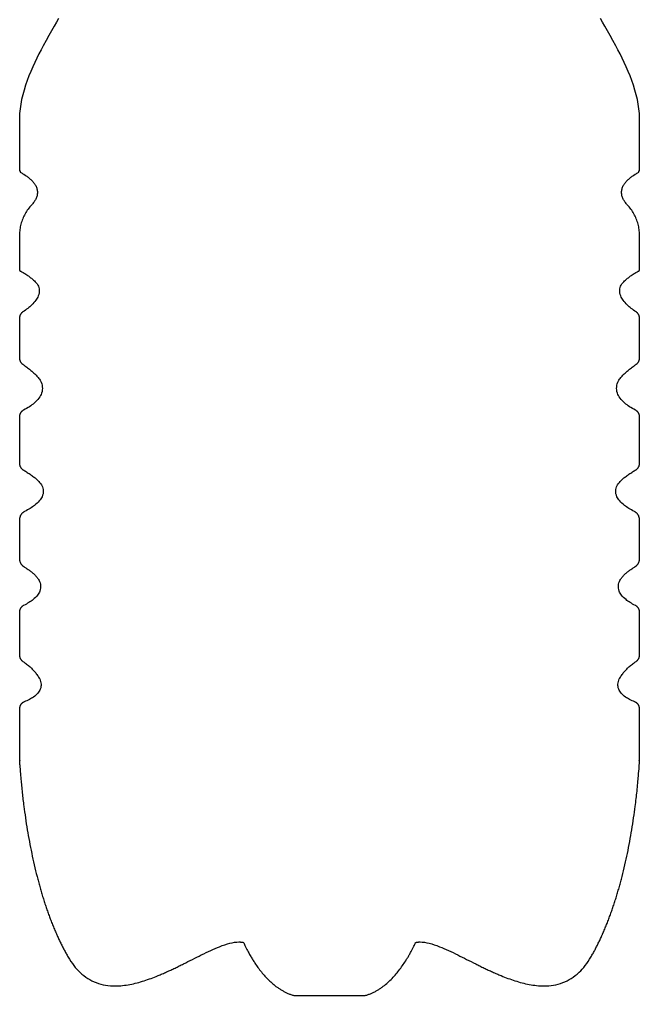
# Model space of a CAD drawing. Extents: x 555 to 862, y 225 to 1192.
# Drawn here: x 555.2 to 862.2, y 225.1 to 708.3 of the extents above; entities that cross this region are included whole.
import ezdxf

# ---------------------------------------------------------------- set-up
doc = ezdxf.new("R2010")
doc.units = 0
doc.header["$MEASUREMENT"] = 0
doc.layers.add('Poly', color=3, linetype='CONTINUOUS')

msp = doc.modelspace()

# ---------------------------------------------------------------- linework, layer by layer
at = {"layer": 'Poly', "color": 0, "true_color": 0x000000}
for points in [[(574.496997, 708.864038), (573.445499, 707.022717), (572.280575, 704.9991), (571.022979, 702.808233), (569.693466, 700.465163), (568.312788, 697.984936), (566.9017, 695.3826), (565.841423, 693.370034), (564.784356, 691.304006), (563.739149, 689.190776), (562.71445, 687.0366), (561.718907, 684.847737), (560.761169, 682.630444), (559.849884, 680.390979), (558.9937, 678.1356), (558.173401, 675.787016), (557.431184, 673.434928), (556.776694, 671.086332), (556.219575, 668.748225), (555.769471, 666.427602), (555.436028, 664.131459), (555.228889, 661.866793), (555.1577, 659.6406), (555.1577, 650.9156), (555.1577, 642.2006), (555.1577, 633.4886), (555.163372, 633.485721), (555.178325, 633.478131), (555.199466, 633.467401), (555.2237, 633.4551), (555.247934, 633.442799), (555.269075, 633.432069), (555.284028, 633.424479), (555.2897, 633.4216), (555.295501, 633.418506), (555.310794, 633.41035), (555.332415, 633.398819), (555.3572, 633.3856), (555.381985, 633.372381), (555.403606, 633.36085), (555.418899, 633.352694), (555.4247, 633.3496), (555.430587, 633.34642), (555.446106, 633.338038), (555.468048, 633.326186), (555.4932, 633.3126), (555.518352, 633.299014), (555.540294, 633.287163), (555.555813, 633.27878), (555.5617, 633.2756), (555.5617, 633.0926), (555.5617, 632.9126), (555.5617, 632.7396), (555.620782, 632.709813), (555.790231, 632.621491), (556.058352, 632.476192), (556.41345, 632.275475), (556.843829, 632.020899), (557.337794, 631.714022), (557.883649, 631.356403), (558.4697, 630.9496), (558.786858, 630.718875), (559.110216, 630.475366), (559.438096, 630.219317), (559.768825, 629.950975), (560.100725, 629.670586), (560.432122, 629.378397), (560.761339, 629.074653), (561.0867, 628.7596), (561.38297, 628.458223), (561.673169, 628.147459), (561.956009, 627.827485), (562.2302, 627.498475), (562.494454, 627.160606), (562.747481, 626.814053), (562.987993, 626.458993), (563.2147, 626.0956), (563.394005, 625.703852), (563.553762, 625.304241), (563.692614, 624.896965), (563.8092, 624.482225), (563.902161, 624.060219), (563.970137, 623.631147), (564.01177, 623.195207), (564.0257, 622.7526), (564.013962, 622.352496), (563.978106, 621.947272), (563.917173, 621.537055), (563.8302, 621.121975), (563.716227, 620.702161), (563.574294, 620.277741), (563.403438, 619.848844), (563.2027, 619.4156), (563.023227, 619.071836), (562.824231, 618.725366), (562.60522, 618.376293), (562.3657, 618.024725), (562.10518, 617.670766), (561.823169, 617.314522), (561.519173, 616.956098), (561.1927, 616.5956), (560.722997, 616.077649), (560.271012, 615.548553), (559.836934, 615.0087), (559.42095, 614.458475), (559.023247, 613.898266), (558.644013, 613.328459), (558.283434, 612.749442), (557.9417, 612.1616), (557.61154, 611.551309), (557.301419, 610.932709), (557.011501, 610.306211), (556.74195, 609.672225), (556.49293, 609.031161), (556.264606, 608.383428), (556.057141, 607.729438), (555.8707, 607.0696), (555.705122, 606.402788), (555.561012, 605.730913), (555.438559, 605.054444), (555.33795, 604.37385), (555.259372, 603.6896), (555.203012, 603.002163), (555.169059, 602.312006), (555.1577, 601.6196), (555.1577, 595.8636), (555.1577, 590.1066), (555.1577, 584.3496), (555.158487, 584.322325), (555.160809, 584.295272), (555.164608, 584.268477), (555.169825, 584.241975), (555.176401, 584.215801), (555.184278, 584.189991), (555.193397, 584.164579), (555.2037, 584.1396), (555.215554, 584.115514), (555.228591, 584.092038), (555.242776, 584.069217), (555.258075, 584.0471), (555.274452, 584.025733), (555.291872, 584.005163), (555.3103, 583.985436), (555.3297, 583.9666), (555.349663, 583.948694), (555.370528, 583.931725), (555.392261, 583.915694), (555.414825, 583.9006), (555.438186, 583.886444), (555.462309, 583.873225), (555.487159, 583.860944), (555.5127, 583.8496), (555.513388, 583.849342), (555.5152, 583.848663), (555.517763, 583.847702), (555.5207, 583.8466), (555.523638, 583.845498), (555.5262, 583.844538), (555.528013, 583.843858), (555.5287, 583.8436), (555.52943, 583.843342), (555.531356, 583.842663), (555.534079, 583.841702), (555.5372, 583.8406), (555.540321, 583.839498), (555.543044, 583.838538), (555.54497, 583.837858), (555.5457, 583.8376), (555.546387, 583.837299), (555.5482, 583.836506), (555.550763, 583.835385), (555.5537, 583.8341), (555.556637, 583.832815), (555.5592, 583.831694), (555.561013, 583.830901), (555.5617, 583.8306), (555.873872, 583.680207), (556.219137, 583.499709), (556.593747, 583.29125), (556.99395, 583.056975), (557.415997, 582.799028), (557.856137, 582.519553), (558.310622, 582.220696), (558.7757, 581.9046), (559.152251, 581.640454), (559.531356, 581.367741), (559.911071, 581.087551), (560.28945, 580.800975), (560.664548, 580.509102), (561.034419, 580.213022), (561.397118, 579.913825), (561.7507, 579.6126), (562.1547, 579.255579), (562.540325, 578.898991), (562.904387, 578.544676), (563.2437, 578.194475), (563.555075, 577.850227), (563.835325, 577.513772), (564.081262, 577.18695), (564.2897, 576.8716), (564.540098, 576.27383), (564.73345, 575.653631), (564.864364, 575.011166), (564.92745, 574.3466), (564.917317, 573.660096), (564.828575, 572.951819), (564.655833, 572.221932), (564.3937, 571.4706), (564.160208, 570.945475), (563.880825, 570.410413), (563.553817, 569.865506), (563.17745, 569.31085), (562.749989, 568.746538), (562.2697, 568.172663), (561.734848, 567.589319), (561.1437, 566.9966), (560.701106, 566.580817), (560.2302, 566.160709), (559.730419, 565.736266), (559.2012, 565.307475), (558.641981, 564.874325), (558.0522, 564.436803), (557.431294, 563.994899), (556.7787, 563.5486), (556.656938, 563.463356), (556.539231, 563.374209), (556.425696, 563.281289), (556.31645, 563.184725), (556.21161, 563.084645), (556.111294, 562.981178), (556.015618, 562.874454), (555.9247, 562.7646), (555.83537, 562.647909), (555.751184, 562.528194), (555.672225, 562.40562), (555.598575, 562.28035), (555.530315, 562.152549), (555.467528, 562.022381), (555.410296, 561.89001), (555.3587, 561.7556), (555.312165, 561.618186), (555.271606, 561.479038), (555.237095, 561.338295), (555.2087, 561.1961), (555.186493, 561.052592), (555.170544, 560.907913), (555.160923, 560.762202), (555.1577, 560.6156), (555.1577, 553.9356), (555.1577, 547.2566), (555.1577, 540.5766), (555.160919, 540.430041), (555.170512, 540.284444), (555.186387, 540.139924), (555.20845, 539.9966), (555.236606, 539.854588), (555.270763, 539.714006), (555.310825, 539.574971), (555.3567, 539.4376), (555.408251, 539.30319), (555.465356, 539.170819), (555.527946, 539.040651), (555.59595, 538.91285), (555.669298, 538.78758), (555.747919, 538.665006), (555.831743, 538.545291), (555.9207, 538.4286), (556.011532, 538.319034), (556.106981, 538.212444), (556.206977, 538.108995), (556.31145, 538.00885), (556.420329, 537.912174), (556.533544, 537.819131), (556.651024, 537.729885), (556.7727, 537.6446), (557.117077, 537.411455), (557.484716, 537.158131), (557.873003, 536.885541), (558.279325, 536.5946), (558.701069, 536.286221), (559.135622, 535.961319), (559.58037, 535.620807), (560.0327, 535.2656), (560.41372, 534.958651), (560.796731, 534.642631), (561.180165, 534.318034), (561.56245, 533.98535), (561.942016, 533.645073), (562.317294, 533.297694), (562.686712, 532.943705), (563.0487, 532.5836), (563.414227, 532.205323), (563.768669, 531.821631), (564.110313, 531.433112), (564.43745, 531.04035), (564.748368, 530.643932), (565.041356, 530.244444), (565.314704, 529.842471), (565.5667, 529.4386), (565.886362, 528.730352), (566.145309, 528.005053), (566.337483, 527.263746), (566.456825, 526.507475), (566.497276, 525.737282), (566.452778, 524.954209), (566.317272, 524.159301), (566.0847, 523.3536), (565.845321, 522.747202), (565.546294, 522.135788), (565.185157, 521.51978), (564.75945, 520.8996), (564.266712, 520.27567), (563.704481, 519.648413), (563.070298, 519.018248), (562.3617, 518.3856), (561.838446, 517.955778), (561.279169, 517.525147), (560.683095, 517.093836), (560.04945, 516.661975), (559.377462, 516.229692), (558.666356, 515.797116), (557.91536, 515.364375), (557.1237, 514.9316), (556.978638, 514.850205), (556.838263, 514.763631), (556.702669, 514.672041), (556.57195, 514.5756), (556.4462, 514.474471), (556.325513, 514.368819), (556.209981, 514.258807), (556.0997, 514.1446), (555.990927, 514.021725), (555.8882, 513.894725), (555.791661, 513.763788), (555.70145, 513.6291), (555.617708, 513.49085), (555.540575, 513.349225), (555.470192, 513.204413), (555.4067, 513.0566), (555.349489, 512.905983), (555.29945, 512.752788), (555.256723, 512.597248), (555.22145, 512.4396), (555.19377, 512.280077), (555.173825, 512.118913), (555.161755, 511.956342), (555.1577, 511.7926), (555.1577, 504.0046), (555.1577, 496.2176), (555.1577, 488.4296), (555.161429, 488.272555), (555.172528, 488.116553), (555.19087, 487.961793), (555.216325, 487.808475), (555.248764, 487.656797), (555.288059, 487.506959), (555.334081, 487.359161), (555.3867, 487.2136), (555.445087, 487.070848), (555.509919, 486.930709), (555.581079, 486.79336), (555.65845, 486.658975), (555.741915, 486.527731), (555.831356, 486.399803), (555.926657, 486.275368), (556.0277, 486.1546), (556.130055, 486.041661), (556.237544, 485.932459), (556.350048, 485.827172), (556.46745, 485.725975), (556.589634, 485.629043), (556.716481, 485.536553), (556.847876, 485.44868), (556.9837, 485.3656), (557.351126, 485.14893), (557.741356, 484.914928), (558.151696, 484.664356), (558.57945, 484.397975), (559.021923, 484.116547), (559.476419, 483.820834), (559.940243, 483.511598), (560.4107, 483.1896), (560.819159, 482.902614), (561.228872, 482.607459), (561.638093, 482.304594), (562.045075, 481.994475), (562.448073, 481.677559), (562.845341, 481.354303), (563.235132, 481.025164), (563.6157, 480.6906), (564.016536, 480.322602), (564.402325, 479.949553), (564.770864, 479.572121), (565.11995, 479.190975), (565.44738, 478.806782), (565.75095, 478.420209), (566.028458, 478.031926), (566.2777, 477.6426), (566.547864, 477.001139), (566.753013, 476.343225), (566.88738, 475.669561), (566.9452, 474.98085), (566.920708, 474.277795), (566.808138, 473.5611), (566.601723, 472.831467), (566.2957, 472.0896), (566.022993, 471.569329), (565.697856, 471.043678), (565.318391, 470.512895), (564.8827, 469.977225), (564.388884, 469.436914), (563.835044, 468.892209), (563.219282, 468.343356), (562.5397, 467.7906), (562.042302, 467.41393), (561.5142, 467.035491), (560.954786, 466.655387), (560.36345, 466.273725), (559.739583, 465.89061), (559.082575, 465.506147), (558.391817, 465.120442), (557.6667, 464.7336), (557.481755, 464.63192), (557.302762, 464.523538), (557.129864, 464.408686), (556.9632, 464.2876), (556.802911, 464.160514), (556.649138, 464.027663), (556.50202, 463.88928), (556.3617, 463.7456), (556.222606, 463.590254), (556.0912, 463.429647), (555.967669, 463.264047), (555.8522, 463.093725), (555.744981, 462.91895), (555.6462, 462.739991), (555.556044, 462.557118), (555.4747, 462.3706), (555.401934, 462.179204), (555.338263, 461.984678), (555.283872, 461.78727), (555.23895, 461.587225), (555.203684, 461.384789), (555.178262, 461.180209), (555.162872, 460.973731), (555.1577, 460.7656), (555.1577, 454.2506), (555.1577, 447.7346), (555.1577, 441.2186), (555.161946, 441.030018), (555.174606, 440.842444), (555.195563, 440.656135), (555.2247, 440.47135), (555.261899, 440.288346), (555.307044, 440.107381), (555.360016, 439.928713), (555.4207, 439.7526), (555.488555, 439.579903), (555.563794, 439.409959), (555.646298, 439.242993), (555.73595, 439.079225), (555.832634, 438.918879), (555.936231, 438.762178), (556.046626, 438.609344), (556.1637, 438.4606), (556.282981, 438.321225), (556.408263, 438.185975), (556.53945, 438.055038), (556.67645, 437.9286), (556.819169, 437.80685), (556.967512, 437.689975), (557.121387, 437.578163), (557.2807, 437.4716), (557.59995, 437.26842), (557.9327, 437.057413), (558.27745, 436.837873), (558.6327, 436.6091), (558.99695, 436.370389), (559.3687, 436.121038), (559.74645, 435.860342), (560.1287, 435.5876), (560.4548, 435.346735), (560.782247, 435.096366), (561.110139, 434.836082), (561.437575, 434.565475), (561.763651, 434.284133), (562.087466, 433.991647), (562.408116, 433.687606), (562.7247, 433.3716), (563.007528, 433.074225), (563.285575, 432.766163), (563.558184, 432.447131), (563.8247, 432.11685), (564.084466, 431.775038), (564.336825, 431.421413), (564.581122, 431.055694), (564.8167, 430.6776), (565.093569, 430.052686), (565.315466, 429.4146), (565.477198, 428.764327), (565.573575, 428.10285), (565.599405, 427.431155), (565.549497, 426.750225), (565.418659, 426.061045), (565.2017, 425.3646), (564.980983, 424.841721), (564.707403, 424.315819), (564.378815, 423.787245), (563.993075, 423.25635), (563.548038, 422.723487), (563.041559, 422.189006), (562.471495, 421.65326), (561.8357, 421.1166), (561.368999, 420.754323), (560.870716, 420.392069), (560.340206, 420.029955), (559.776825, 419.6681), (559.179929, 419.30662), (558.548872, 418.945631), (557.883011, 418.585252), (557.1817, 418.2256), (557.033221, 418.147356), (556.889372, 418.063522), (556.75028, 417.974321), (556.616075, 417.879975), (556.486886, 417.780707), (556.362841, 417.676741), (556.244069, 417.568297), (556.1307, 417.4556), (556.0186, 417.33334), (555.912653, 417.206709), (555.813011, 417.07593), (555.719825, 416.941225), (555.633249, 416.802817), (555.553434, 416.660928), (555.480534, 416.515782), (555.4147, 416.3676), (555.35571, 416.216141), (555.304091, 416.061928), (555.259995, 415.905207), (555.223575, 415.746225), (555.194983, 415.585227), (555.174372, 415.422459), (555.161893, 415.258168), (555.1577, 415.0926), (555.1577, 407.8826), (555.1577, 400.6736), (555.1577, 393.4636), (555.160876, 393.318875), (555.170356, 393.175053), (555.186071, 393.032286), (555.20795, 392.890725), (555.235923, 392.750524), (555.269919, 392.611834), (555.309868, 392.474809), (555.3557, 392.3396), (555.406542, 392.206735), (555.462997, 392.075991), (555.52496, 391.94752), (555.592325, 391.821475), (555.664987, 391.698008), (555.742841, 391.577272), (555.82578, 391.459418), (555.9137, 391.3446), (556.003737, 391.236577), (556.098309, 391.1316), (556.197358, 391.029811), (556.300825, 390.93135), (556.408651, 390.836358), (556.520778, 390.744975), (556.637147, 390.657342), (556.7577, 390.5736), (557.097973, 390.343641), (557.461638, 390.091053), (557.846208, 389.815895), (558.2492, 389.518225), (558.66813, 389.198102), (559.100513, 388.855584), (559.543864, 388.490731), (559.9957, 388.1036), (560.352085, 387.786735), (560.710966, 387.456428), (561.071182, 387.112739), (561.431575, 386.755725), (561.790983, 386.385446), (562.148247, 386.001959), (562.502206, 385.605325), (562.8517, 385.1956), (563.164214, 384.812545), (563.471184, 384.418662), (563.771757, 384.013998), (564.065075, 383.5986), (564.350284, 383.172514), (564.626528, 382.735788), (564.892952, 382.288467), (565.1487, 381.8306), (565.39663, 381.212385), (565.59295, 380.587819), (565.733208, 379.958143), (565.81295, 379.3246), (565.827723, 378.688432), (565.773075, 378.050881), (565.644552, 377.41319), (565.4377, 376.7766), (565.218202, 376.280483), (564.946028, 375.786288), (564.619034, 375.294623), (564.235075, 374.8061), (563.792007, 374.321327), (563.287684, 373.840913), (562.719964, 373.365467), (562.0867, 372.8956), (561.624317, 372.583909), (561.130763, 372.275194), (560.605427, 371.96962), (560.0477, 371.66735), (559.456973, 371.368549), (558.832638, 371.073381), (558.174083, 370.78201), (557.4807, 370.4946), (557.31254, 370.422832), (557.149419, 370.344209), (556.991501, 370.259), (556.83895, 370.167475), (556.69193, 370.069903), (556.550606, 369.966553), (556.415141, 369.857696), (556.2857, 369.7436), (556.156688, 369.618161), (556.034544, 369.487272), (555.919477, 369.351204), (555.8117, 369.210225), (555.711423, 369.064606), (555.618856, 368.914616), (555.534212, 368.760524), (555.4577, 368.6026), (555.38911, 368.440649), (555.328981, 368.275241), (555.277524, 368.106668), (555.23495, 367.935225), (555.20147, 367.761204), (555.177294, 367.584897), (555.162634, 367.406598), (555.1577, 367.2266), (555.1577, 358.8346), (555.1577, 350.4406), (555.1577, 342.0486), (555.157979, 342.01569), (555.158809, 341.982944), (555.160179, 341.950338), (555.162075, 341.91785), (555.164487, 341.885455), (555.167403, 341.853131), (555.170811, 341.820854), (555.1747, 341.7886), (555.178679, 341.756397), (555.183091, 341.724288), (555.187901, 341.692272), (555.193075, 341.66035), (555.198577, 341.628522), (555.204372, 341.596788), (555.210425, 341.565147), (555.2167, 341.5336), (555.22321, 341.501727), (555.229966, 341.469866), (555.236932, 341.438028), (555.244075, 341.406225), (555.251358, 341.374469), (555.258747, 341.342772), (555.266206, 341.311145), (555.2737, 341.2796), (555.2357, 341.2796), (555.1967, 341.2796), (555.1577, 341.2796), (555.1577, 340.8506), (555.1577, 340.4226), (555.1577, 339.9936), (555.2207, 339.5946), (555.2837, 339.1976), (555.3467, 338.7996), (555.389448, 338.136618), (555.437622, 337.421991), (555.491491, 336.65695), (555.551325, 335.842725), (555.617393, 334.980547), (555.689966, 334.071647), (555.769311, 333.117254), (555.8557, 332.1186), (555.923264, 331.360108), (555.994778, 330.578975), (556.070346, 329.775717), (556.150075, 328.95085), (556.234069, 328.104889), (556.322434, 327.23835), (556.415276, 326.351748), (556.5127, 325.4456), (556.599477, 324.658008), (556.689606, 323.856928), (556.783157, 323.042653), (556.8802, 322.215475), (556.980805, 321.375688), (557.085044, 320.523584), (557.192985, 319.659457), (557.3047, 318.7836), (557.484833, 317.409262), (557.674387, 316.008709), (557.873598, 314.583008), (558.0827, 313.133225), (558.301927, 311.660426), (558.531512, 310.165678), (558.771692, 308.650047), (559.0227, 307.1146), (559.259356, 305.709879), (559.5052, 304.290709), (559.760419, 302.857829), (560.0252, 301.411975), (560.299731, 299.953887), (560.5842, 298.484303), (560.878794, 297.003961), (561.1837, 295.5136), (561.481288, 294.098465), (561.788403, 292.675772), (562.105198, 291.246211), (562.431825, 289.810475), (562.768436, 288.369254), (563.115184, 286.923241), (563.472221, 285.473125), (563.8397, 284.0196), (563.998139, 283.40358), (564.158466, 282.787069), (564.32069, 282.170135), (564.484825, 281.55285), (564.650882, 280.935284), (564.818872, 280.317506), (564.988807, 279.699588), (565.1607, 279.0816), (565.333766, 278.46769), (565.508731, 277.853756), (565.685618, 277.23987), (565.86445, 276.6261), (566.045251, 276.012518), (566.228044, 275.399194), (566.412852, 274.786198), (566.5997, 274.1736), (566.787856, 273.56292), (566.978075, 272.952663), (567.170356, 272.342873), (567.3647, 271.7336), (567.561106, 271.124889), (567.759575, 270.516787), (567.960106, 269.909342), (568.1627, 269.3026), (568.357559, 268.725948), (568.554388, 268.150256), (568.753184, 267.575549), (568.95395, 267.00185), (569.156684, 266.429182), (569.361387, 265.857569), (569.568059, 265.287034), (569.7767, 264.7176), (569.988393, 264.145961), (570.201997, 263.575553), (570.417546, 263.006387), (570.635075, 262.438475), (570.85462, 261.871829), (571.076216, 261.306459), (571.299897, 260.742379), (571.5257, 260.1796), (571.75469, 259.615053), (571.985684, 259.051725), (572.218718, 258.489709), (572.453825, 257.9291), (572.691042, 257.369991), (572.930403, 256.812475), (573.171944, 256.256647), (573.4157, 255.7026), (573.424278, 255.683055), (573.432763, 255.663428), (573.441153, 255.643731), (573.44945, 255.623975), (573.457653, 255.604172), (573.465762, 255.584334), (573.473778, 255.564473), (573.4817, 255.5446), (573.48445, 255.537768), (573.4917, 255.519756), (573.50195, 255.494291), (573.5137, 255.4651), (573.52545, 255.435909), (573.5357, 255.410444), (573.54295, 255.392432), (573.5457, 255.3856), (573.548579, 255.378811), (573.556169, 255.360913), (573.566899, 255.335608), (573.5792, 255.3066), (573.591501, 255.277592), (573.602231, 255.252288), (573.609821, 255.234389), (573.6127, 255.2276), (573.825372, 254.754588), (574.039638, 254.282819), (574.255497, 253.812315), (574.47295, 253.3431), (574.691997, 252.875198), (574.912637, 252.408631), (575.134872, 251.943424), (575.3587, 251.4796), (575.586796, 251.013151), (575.816591, 250.548319), (576.048096, 250.085127), (576.281325, 249.6236), (576.516288, 249.16376), (576.752997, 248.705631), (576.991464, 248.249237), (577.2317, 247.7946), (577.476716, 247.336166), (577.723513, 246.879631), (577.972091, 246.425018), (578.22245, 245.97235), (578.474591, 245.521651), (578.728512, 245.072944), (578.984216, 244.626252), (579.2417, 244.1816), (579.921329, 243.05509), (580.616731, 241.981959), (581.327555, 240.961305), (582.05345, 239.992225), (582.794063, 239.073817), (583.549044, 238.205178), (584.31804, 237.385407), (585.1007, 236.6136), (586.047848, 235.757834), (587.013137, 234.967038), (587.995958, 234.239709), (588.9957, 233.57435), (590.011755, 232.969459), (591.043513, 232.423538), (592.090364, 231.935084), (593.1517, 231.5026), (594.2816, 231.107108), (595.426091, 230.769975), (596.584479, 230.489467), (597.756075, 230.26385), (598.940186, 230.091389), (600.136122, 229.97035), (601.34319, 229.898998), (602.5607, 229.8756), (603.453483, 229.887725), (604.351153, 229.923663), (605.25344, 229.982756), (606.160075, 230.06435), (607.070788, 230.167788), (607.985309, 230.292413), (608.90337, 230.437569), (609.8247, 230.6026), (610.702063, 230.77692), (611.581981, 230.967975), (612.464196, 231.175155), (613.34845, 231.39785), (614.234485, 231.635452), (615.122044, 231.88735), (616.010868, 232.152936), (616.9007, 232.4316), (617.757587, 232.712162), (618.615106, 233.003788), (619.473048, 233.306006), (620.3312, 233.61835), (621.189352, 233.94035), (622.047294, 234.271538), (622.904813, 234.611444), (623.7617, 234.9596), (624.2918, 235.178866), (624.821559, 235.40085), (625.350921, 235.625459), (625.879825, 235.8526), (626.408214, 236.082178), (626.936028, 236.3141), (627.46321, 236.548272), (627.9897, 236.7846), (628.514407, 237.02252), (629.038481, 237.262209), (629.561852, 237.503563), (630.08445, 237.746475), (630.606204, 237.99084), (631.127044, 238.236553), (631.646899, 238.483508), (632.1657, 238.7316), (632.686798, 238.982592), (633.206794, 239.234475), (633.725618, 239.487108), (634.2432, 239.74035), (634.75947, 239.994061), (635.274356, 240.2481), (635.78779, 240.502327), (636.2997, 240.7566), (637.442139, 241.326413), (638.576341, 241.894913), (639.701753, 242.460694), (640.817825, 243.02235), (641.924007, 243.578475), (643.019747, 244.127663), (644.104495, 244.668506), (645.1777, 245.1996), (646.367014, 245.78212), (647.540403, 246.348631), (648.697034, 246.89719), (649.836075, 247.42585), (650.956694, 247.932666), (652.058059, 248.415694), (653.139339, 248.872987), (654.1997, 249.3026), (655.543227, 249.814604), (656.848669, 250.272256), (658.114313, 250.671268), (659.33845, 251.00735), (660.519368, 251.276213), (661.655356, 251.473569), (662.744704, 251.595127), (663.7857, 251.6366), (663.885216, 251.636264), (663.984262, 251.635225), (664.082841, 251.633436), (664.18095, 251.63085), (664.278591, 251.62742), (664.375762, 251.6231), (664.472466, 251.617842), (664.5687, 251.6116), (664.667505, 251.604338), (664.765888, 251.596069), (664.863802, 251.586815), (664.9612, 251.5766), (665.058036, 251.565448), (665.154263, 251.553381), (665.249833, 251.540424), (665.3447, 251.5266), (665.442622, 251.511416), (665.539888, 251.495131), (665.636497, 251.477768), (665.73245, 251.45935), (665.827747, 251.439901), (665.922388, 251.419444), (666.016372, 251.398002), (666.1097, 251.3756), (666.136259, 251.311996), (666.215669, 251.126084), (666.347532, 250.825211), (666.53145, 250.416725), (666.767024, 249.907973), (667.053856, 249.306303), (667.391548, 248.619063), (667.7797, 247.8536), (667.976798, 247.473286), (668.184794, 247.078334), (668.403618, 246.669485), (668.6332, 246.247475), (668.87347, 245.813043), (669.124356, 245.366928), (669.38579, 244.909868), (669.6577, 244.4426), (669.891887, 244.047516), (670.1332, 243.646303), (670.381637, 243.239395), (670.6372, 242.827225), (670.899888, 242.410227), (671.1697, 241.988834), (671.446637, 241.563481), (671.7307, 241.1346), (672.093927, 240.597309), (672.468075, 240.056209), (672.853098, 239.512086), (673.24895, 238.965725), (673.655583, 238.417911), (674.07295, 237.869428), (674.501005, 237.321063), (674.9397, 236.7736), (675.362132, 236.260004), (675.793903, 235.748647), (676.234979, 235.240172), (676.685325, 234.735225), (677.144905, 234.23445), (677.613684, 233.738491), (678.091628, 233.247993), (678.5787, 232.7636), (679.064505, 232.296317), (679.558888, 231.836147), (680.061802, 231.383735), (680.5732, 230.939725), (681.093036, 230.504762), (681.621263, 230.079491), (682.157833, 229.664555), (682.7027, 229.2606), (683.020139, 229.032666), (683.340216, 228.808694), (683.66294, 228.588799), (683.988325, 228.3731), (684.316382, 228.161713), (684.647122, 227.954756), (684.980557, 227.752346), (685.3167, 227.5546), (685.655891, 227.361639), (685.997731, 227.1736), (686.342243, 226.990623), (686.68945, 226.81285), (687.039376, 226.64042), (687.392044, 226.473475), (687.747477, 226.312155), (688.1057, 226.1566), (688.464809, 226.007325), (688.826638, 225.864084), (689.191184, 225.727008), (689.55845, 225.596225), (689.928434, 225.471864), (690.301138, 225.354053), (690.676559, 225.242922), (691.0547, 225.1386), (696.2147, 225.1386), (701.3747, 225.1386), (706.5357, 225.1386), (707.9697, 225.1386), (709.4037, 225.1386), (710.8357, 225.1386), (715.9957, 225.1386), (721.1567, 225.1386), (726.3167, 225.1386), (726.695304, 225.24325), (727.071341, 225.354616), (727.444776, 225.472567), (727.815575, 225.596975), (728.183702, 225.727711), (728.549122, 225.864647), (728.9118, 226.007653), (729.2717, 226.1566), (729.630673, 226.312155), (729.986856, 226.473475), (730.340274, 226.64042), (730.69095, 226.81285), (731.038907, 226.990623), (731.384169, 227.1736), (731.726759, 227.361639), (732.0667, 227.5546), (732.403591, 227.752676), (732.737763, 227.955334), (733.069216, 228.162469), (733.39795, 228.373975), (733.723966, 228.589746), (734.047262, 228.809678), (734.367841, 229.033664), (734.6857, 229.2616), (735.275522, 229.700307), (735.855466, 230.151881), (736.425495, 230.615502), (736.985575, 231.09035), (737.535671, 231.575604), (738.075747, 232.070444), (738.605768, 232.574049), (739.1257, 233.0856), (739.648016, 233.618002), (740.159669, 234.157131), (740.660587, 234.70212), (741.1507, 235.2521), (741.629938, 235.806205), (742.098231, 236.363569), (742.555509, 236.923323), (743.0017, 237.4846), (743.470718, 238.091547), (743.926716, 238.698178), (744.369612, 239.303426), (744.799325, 239.906225), (745.215772, 240.505508), (745.618872, 241.100209), (746.008542, 241.689262), (746.3847, 242.2716), (746.628819, 242.656805), (746.866903, 243.038178), (747.098917, 243.415356), (747.324825, 243.787975), (747.544593, 244.155672), (747.758184, 244.518084), (747.965565, 244.874848), (748.1667, 245.2256), (748.402895, 245.642827), (748.62995, 246.05035), (748.847817, 246.447561), (749.05645, 246.83385), (749.255802, 247.208608), (749.445825, 247.571225), (749.626473, 247.921092), (749.7977, 248.2576), (750.137581, 248.939094), (750.433247, 249.549303), (750.684358, 250.082192), (750.890575, 250.531725), (751.051557, 250.891868), (751.166966, 251.156584), (751.23646, 251.31984), (751.2597, 251.3756), (751.353028, 251.398002), (751.447013, 251.419444), (751.541653, 251.439901), (751.63695, 251.45935), (751.732903, 251.477768), (751.829513, 251.495131), (751.926778, 251.511416), (752.0247, 251.5266), (752.119813, 251.540424), (752.215419, 251.553381), (752.31154, 251.565448), (752.4082, 251.5766), (752.505423, 251.586815), (752.603231, 251.596069), (752.701649, 251.604338), (752.8007, 251.6116), (752.896934, 251.617842), (752.993637, 251.6231), (753.090809, 251.62742), (753.18845, 251.63085), (753.286559, 251.633436), (753.385138, 251.635225), (753.484184, 251.636264), (753.5837, 251.6366), (754.624368, 251.595127), (755.713481, 251.473569), (756.849329, 251.276213), (758.0302, 251.00735), (759.254384, 250.671268), (760.520169, 250.272256), (761.825845, 249.814604), (763.1697, 249.3026), (764.23035, 248.872946), (765.311778, 248.415553), (766.413198, 247.932403), (767.533825, 247.425475), (768.672874, 246.89675), (769.829559, 246.348209), (771.003096, 245.781832), (772.1927, 245.1996), (773.265905, 244.668506), (774.350653, 244.127663), (775.446393, 243.578475), (776.552575, 243.02235), (777.668647, 242.460694), (778.794059, 241.894913), (779.928261, 241.326413), (781.0707, 240.7566), (781.58219, 240.502371), (782.095122, 240.248272), (782.609436, 239.99443), (783.125075, 239.740975), (783.641979, 239.488036), (784.160091, 239.235741), (784.67935, 238.984219), (785.1997, 238.7336), (785.717753, 238.485883), (786.236872, 238.239303), (786.756999, 237.993965), (787.278075, 237.749975), (787.800042, 237.507438), (788.322841, 237.266459), (788.846413, 237.027145), (789.3707, 236.7896), (789.897059, 236.553274), (790.423888, 236.319116), (790.951184, 236.087231), (791.47895, 235.857725), (792.007184, 235.630704), (792.535887, 235.406272), (793.065059, 235.184536), (793.5947, 234.9656), (794.451962, 234.617069), (795.309856, 234.276787), (796.168173, 233.945225), (797.0267, 233.62285), (797.885227, 233.310131), (798.743544, 233.007537), (799.601438, 232.715537), (800.4587, 232.4346), (801.349239, 232.155604), (802.2387, 231.889756), (803.126848, 231.637643), (804.01345, 231.39985), (804.89827, 231.176963), (805.781075, 230.969569), (806.66163, 230.778252), (807.5397, 230.6036), (808.461778, 230.438239), (809.380575, 230.292834), (810.295809, 230.168032), (811.2072, 230.064475), (812.114466, 229.982809), (813.017325, 229.923678), (813.915497, 229.887727), (814.8087, 229.8756), (816.026538, 229.899), (817.233841, 229.970366), (818.429917, 230.091442), (819.614075, 230.263975), (820.785624, 230.489711), (821.943872, 230.770397), (823.088128, 231.107778), (824.2177, 231.5036), (825.279366, 231.935756), (826.326466, 232.423975), (827.358401, 232.969756), (828.374575, 233.5746), (829.374389, 234.240006), (830.357247, 234.967475), (831.32255, 235.758506), (832.2697, 236.6146), (833.052403, 237.386118), (833.821513, 238.205741), (834.576653, 239.074325), (835.31745, 239.992725), (836.043528, 240.961797), (836.754513, 241.982397), (837.450028, 243.055379), (838.1297, 244.1816), (838.387182, 244.626252), (838.642872, 245.072944), (838.896757, 245.521651), (839.148825, 245.97235), (839.399065, 246.425018), (839.647466, 246.879631), (839.894014, 247.336166), (840.1387, 247.7946), (840.378606, 248.249567), (840.616825, 248.706209), (840.853356, 249.164516), (841.0882, 249.624475), (841.321356, 250.086075), (841.552825, 250.549303), (841.782606, 251.014149), (842.0107, 251.4806), (842.234856, 251.944094), (842.457325, 252.409053), (842.678106, 252.875442), (842.8972, 253.343225), (843.114606, 253.812368), (843.330325, 254.282834), (843.544356, 254.75459), (843.7567, 255.2276), (843.760052, 255.235463), (843.768888, 255.256194), (843.78138, 255.285502), (843.7957, 255.3191), (843.81002, 255.352698), (843.822512, 255.382006), (843.831348, 255.402737), (843.8347, 255.4106), (843.83788, 255.418549), (843.846262, 255.439506), (843.858114, 255.469135), (843.8717, 255.5031), (843.885286, 255.537065), (843.897138, 255.566694), (843.90552, 255.587651), (843.9087, 255.5956), (843.918081, 255.618803), (843.927497, 255.641912), (843.936983, 255.664928), (843.946575, 255.68785), (843.956307, 255.710678), (843.966216, 255.733412), (843.976335, 255.756053), (843.9867, 255.7786), (844.228343, 256.329893), (844.468028, 256.882756), (844.705768, 257.437166), (844.941575, 257.9931), (845.17546, 258.550534), (845.407434, 259.109444), (845.637511, 259.669807), (845.8657, 260.2316), (846.089761, 260.791004), (846.311934, 261.351709), (846.53221, 261.913704), (846.750575, 262.476975), (846.967018, 263.041512), (847.181528, 263.607303), (847.394093, 264.174336), (847.6047, 264.7426), (847.812214, 265.309319), (848.017747, 265.876975), (848.221288, 266.445569), (848.422825, 267.0151), (848.622346, 267.585569), (848.819841, 268.156975), (849.015296, 268.729319), (849.2087, 269.3026), (849.410964, 269.909342), (849.611247, 270.516788), (849.809538, 271.124889), (850.005825, 271.7336), (850.200096, 272.342873), (850.392341, 272.952663), (850.582546, 273.56292), (850.7707, 274.1736), (850.957216, 274.786198), (851.141762, 275.399194), (851.324341, 276.012518), (851.50495, 276.6261), (851.683591, 277.23987), (851.860263, 277.853756), (852.034966, 278.46769), (852.2077, 279.0816), (852.379923, 279.699588), (852.550106, 280.317506), (852.718274, 280.935284), (852.88445, 281.55285), (853.048657, 282.170135), (853.210919, 282.787069), (853.371259, 283.40358), (853.5297, 284.0196), (853.896516, 285.471959), (854.253044, 286.92085), (854.599399, 288.365616), (854.9357, 289.8056), (855.262063, 291.240147), (855.578606, 292.6686), (855.885446, 294.090303), (856.1827, 295.5046), (856.487604, 296.993217), (856.782184, 298.472038), (857.066616, 299.940264), (857.341075, 301.3971), (857.605737, 302.841748), (857.860778, 304.273413), (858.106374, 305.691295), (858.3427, 307.0946), (858.593667, 308.628551), (858.833747, 310.142709), (859.06321, 311.636032), (859.282325, 313.107475), (859.491362, 314.555996), (859.690591, 315.980553), (859.88028, 317.380102), (860.0607, 318.7536), (860.187274, 319.746295), (860.309044, 320.72385), (860.426079, 321.685842), (860.53845, 322.63185), (860.646227, 323.561452), (860.749481, 324.474225), (860.848282, 325.369748), (860.9427, 326.2476), (861.051714, 327.288559), (861.154622, 328.301897), (861.2516, 329.286805), (861.342825, 330.242475), (861.428471, 331.168098), (861.508716, 332.062866), (861.583733, 332.925969), (861.6537, 333.7566), (861.757319, 335.047659), (861.848153, 336.245506), (861.926917, 337.346651), (861.994325, 338.3476), (862.051093, 339.244862), (862.097934, 340.034944), (862.135565, 340.714354), (862.1647, 341.2796), (862.1257, 341.2796), (862.0877, 341.2796), (862.0487, 341.2796), (862.056483, 341.311145), (862.064091, 341.342772), (862.071534, 341.374469), (862.078825, 341.406225), (862.085975, 341.438028), (862.092997, 341.469866), (862.099901, 341.501727), (862.1067, 341.5336), (862.112647, 341.565147), (862.118466, 341.596788), (862.12412, 341.628522), (862.129575, 341.66035), (862.134796, 341.692272), (862.139747, 341.724287), (862.144393, 341.756397), (862.1487, 341.7886), (862.152259, 341.820854), (862.155419, 341.853131), (862.158157, 341.885455), (862.16045, 341.91785), (862.162274, 341.950338), (862.163606, 341.982944), (862.164423, 342.01569), (862.1647, 342.0486), (862.1647, 350.4406), (862.1647, 358.8346), (862.1647, 367.2266), (862.159809, 367.406598), (862.145263, 367.584897), (862.121247, 367.761204), (862.08795, 367.935225), (862.045559, 368.106668), (861.994263, 368.275241), (861.934247, 368.440649), (861.8657, 368.6026), (861.788899, 368.760524), (861.704106, 368.914616), (861.611485, 369.064606), (861.5112, 369.210225), (861.403415, 369.351204), (861.288294, 369.487272), (861.166001, 369.618161), (861.0367, 369.7436), (860.907261, 369.857696), (860.771809, 369.966553), (860.630522, 370.069903), (860.483575, 370.167475), (860.331143, 370.259), (860.173403, 370.344209), (860.01053, 370.422832), (859.8427, 370.4946), (859.14903, 370.78201), (858.490341, 371.073381), (857.865987, 371.368549), (857.275325, 371.66735), (856.71771, 371.96962), (856.192497, 372.275194), (855.699042, 372.583909), (855.2367, 372.8956), (854.603149, 373.365467), (854.035294, 373.840913), (853.530954, 374.321327), (853.08795, 374.8061), (852.704102, 375.294623), (852.377231, 375.786288), (852.105157, 376.280483), (851.8857, 376.7766), (851.678559, 377.41319), (851.549888, 378.050881), (851.495184, 378.688432), (851.50995, 379.3246), (851.589684, 379.958143), (851.729887, 380.587819), (851.926059, 381.212385), (852.1737, 381.8306), (852.429448, 382.288467), (852.695872, 382.735788), (852.972116, 383.172514), (853.257325, 383.5986), (853.550643, 384.013998), (853.851216, 384.418662), (854.158186, 384.812545), (854.4707, 385.1956), (854.820522, 385.605325), (855.174716, 386.001959), (855.53212, 386.385446), (855.891575, 386.755725), (856.251921, 387.112739), (856.611997, 387.456428), (856.970643, 387.786735), (857.3267, 388.1036), (857.778866, 388.490731), (858.222466, 388.855584), (858.655026, 389.198102), (859.074075, 389.518225), (859.477139, 389.815895), (859.861747, 390.091053), (860.225425, 390.343641), (860.5657, 390.5736), (860.685923, 390.657342), (860.802044, 390.744975), (860.913993, 390.836358), (861.0217, 390.93135), (861.125095, 391.029811), (861.224106, 391.1316), (861.318665, 391.236577), (861.4087, 391.3446), (861.496909, 391.459418), (861.579997, 391.577272), (861.657905, 391.698008), (861.730575, 391.821475), (861.797948, 391.94752), (861.859966, 392.075991), (861.916569, 392.206735), (861.9677, 392.3396), (862.013202, 392.474809), (862.052903, 392.611834), (862.086721, 392.750524), (862.114575, 392.890725), (862.136382, 393.032286), (862.152059, 393.175053), (862.161526, 393.318875), (862.1647, 393.4636), (862.1647, 400.6736), (862.1647, 407.8826), (862.1647, 415.0926), (862.160507, 415.258168), (862.148028, 415.422459), (862.127417, 415.585227), (862.098825, 415.746225), (862.062405, 415.905207), (862.018309, 416.061928), (861.96669, 416.216141), (861.9077, 416.3676), (861.841868, 416.515782), (861.768981, 416.660928), (861.689204, 416.802817), (861.6027, 416.941225), (861.509634, 417.07593), (861.410169, 417.206709), (861.30447, 417.33334), (861.1927, 417.4556), (861.079329, 417.568297), (860.960544, 417.676741), (860.836462, 417.780707), (860.7072, 417.879975), (860.572876, 417.974321), (860.433606, 418.063522), (860.289509, 418.147356), (860.1407, 418.2256), (859.43972, 418.585252), (858.774106, 418.945631), (858.143227, 419.30662), (857.54645, 419.6681), (856.983141, 420.029955), (856.452669, 420.392069), (855.954399, 420.754323), (855.4877, 421.1166), (854.851616, 421.65326), (854.281403, 422.189006), (853.77487, 422.723487), (853.329825, 423.25635), (852.944077, 423.787245), (852.615434, 424.315819), (852.341706, 424.841721), (852.1207, 425.3646), (851.903743, 426.061045), (851.772919, 426.750225), (851.723048, 427.431155), (851.74895, 428.10285), (851.845446, 428.764327), (852.007356, 429.4146), (852.229501, 430.052686), (852.5067, 430.6776), (852.74195, 431.055694), (852.986013, 431.421413), (853.238231, 431.775038), (853.49795, 432.11685), (853.764512, 432.447131), (854.037262, 432.766163), (854.315544, 433.074225), (854.5987, 433.3716), (854.915243, 433.687606), (855.235794, 433.991647), (855.559485, 434.284133), (855.88545, 434.565475), (856.212821, 434.836082), (856.540731, 435.096366), (856.868313, 435.346735), (857.1947, 435.5876), (857.576948, 435.860342), (857.954684, 436.121038), (858.326397, 436.370389), (858.690575, 436.6091), (859.045706, 436.837873), (859.390278, 437.057413), (859.72278, 437.26842), (860.0417, 437.4716), (860.201054, 437.578163), (860.355028, 437.689975), (860.503495, 437.80685), (860.646325, 437.9286), (860.783389, 438.055038), (860.914559, 438.185975), (861.039706, 438.321225), (861.1587, 438.4606), (861.276104, 438.609344), (861.386747, 438.762178), (861.490522, 438.918879), (861.587325, 439.079225), (861.67705, 439.242993), (861.759591, 439.409959), (861.834843, 439.579903), (861.9027, 439.7526), (861.963054, 439.928713), (862.015778, 440.107381), (862.060745, 440.288346), (862.097825, 440.47135), (862.126889, 440.656135), (862.147809, 440.842444), (862.160456, 441.030018), (862.1647, 441.2186), (862.1647, 447.7346), (862.1647, 454.2506), (862.1647, 460.7656), (862.159569, 460.973731), (862.144278, 461.180209), (862.118979, 461.384789), (862.083825, 461.587225), (862.038968, 461.78727), (861.984559, 461.984678), (861.920753, 462.179204), (861.8477, 462.3706), (861.766358, 462.557118), (861.676216, 462.739991), (861.577471, 462.91895), (861.470325, 463.093725), (861.354975, 463.264047), (861.231622, 463.429647), (861.100464, 463.590254), (860.9617, 463.7456), (860.821337, 463.88928), (860.674106, 464.027663), (860.520173, 464.160514), (860.3597, 464.2876), (860.192852, 464.408686), (860.019794, 464.523538), (859.840688, 464.63192), (859.6557, 464.7336), (858.930911, 465.120442), (858.240387, 465.506147), (857.58352, 465.89061), (856.9597, 466.273725), (856.368317, 466.655387), (855.808763, 467.035491), (855.280427, 467.41393), (854.7827, 467.7906), (854.103446, 468.343356), (853.487919, 468.892209), (852.93422, 469.436914), (852.44045, 469.977225), (852.004712, 470.512895), (851.625106, 471.043678), (851.299735, 471.569329), (851.0267, 472.0896), (850.720679, 472.831467), (850.514278, 473.5611), (850.401745, 474.277795), (850.377325, 474.98085), (850.435264, 475.669561), (850.569809, 476.343225), (850.775206, 477.001139), (851.0457, 477.6426), (851.294612, 478.031926), (851.571872, 478.420209), (851.875264, 478.806782), (852.202575, 479.190975), (852.551589, 479.572121), (852.920091, 479.949553), (853.305866, 480.322602), (853.7067, 480.6906), (854.087555, 481.025164), (854.477481, 481.354303), (854.874766, 481.677559), (855.2777, 481.994475), (855.684571, 482.304594), (856.093669, 482.607459), (856.503282, 482.902614), (856.9117, 483.1896), (857.382198, 483.511598), (857.846122, 483.820834), (858.300741, 484.116547), (858.743325, 484.397975), (859.171143, 484.664356), (859.581466, 484.914928), (859.971561, 485.14893), (860.3387, 485.3656), (860.474567, 485.44868), (860.606075, 485.536553), (860.733083, 485.629043), (860.85545, 485.725975), (860.973036, 485.827172), (861.0857, 485.932459), (861.193302, 486.041661), (861.2957, 486.1546), (861.396702, 486.275368), (861.491903, 486.399803), (861.581221, 486.527731), (861.664575, 486.658975), (861.741882, 486.79336), (861.813059, 486.930709), (861.878026, 487.070848), (861.9367, 487.2136), (861.989276, 487.359161), (862.035184, 487.506959), (862.074319, 487.656797), (862.106575, 487.808475), (862.131846, 487.961793), (862.150028, 488.116553), (862.161014, 488.272555), (862.1647, 488.4296), (862.1647, 496.2176), (862.1647, 504.0046), (862.1647, 511.7926), (862.160647, 511.956342), (862.148591, 512.118913), (862.128682, 512.280077), (862.101075, 512.4396), (862.065921, 512.597248), (862.023372, 512.752788), (861.973581, 512.905983), (861.9167, 513.0566), (861.852919, 513.204413), (861.782388, 513.349225), (861.7052, 513.49085), (861.62145, 513.6291), (861.531231, 513.763788), (861.434638, 513.894725), (861.331762, 514.021725), (861.2227, 514.1446), (861.112708, 514.258807), (860.997325, 514.368819), (860.876692, 514.474471), (860.75095, 514.5756), (860.620239, 514.672041), (860.4847, 514.763631), (860.344473, 514.850205), (860.1997, 514.9316), (859.40771, 515.364375), (858.656466, 515.797116), (857.945182, 516.229692), (857.273075, 516.661975), (856.639358, 517.093836), (856.043247, 517.525147), (855.483956, 517.955778), (854.9607, 518.3856), (854.252145, 519.018248), (853.618075, 519.648413), (853.056005, 520.27567), (852.56345, 520.8996), (852.137927, 521.51978), (851.77695, 522.135788), (851.478036, 522.747202), (851.2387, 523.3536), (851.006087, 524.159301), (850.870481, 524.954209), (850.82586, 525.737282), (850.8662, 526.507475), (850.985477, 527.263746), (851.177669, 528.005053), (851.436751, 528.730352), (851.7567, 529.4386), (852.008655, 529.842471), (852.281903, 530.244444), (852.574768, 530.643932), (852.885575, 531.04035), (853.212647, 531.433112), (853.554309, 531.821631), (853.908886, 532.205323), (854.2747, 532.5836), (854.636645, 532.943705), (855.00595, 533.297694), (855.381067, 533.645073), (855.76045, 533.98535), (856.142552, 534.318034), (856.525825, 534.642631), (856.908723, 534.958651), (857.2897, 535.2656), (857.742032, 535.620807), (858.186794, 535.961319), (858.621384, 536.286221), (859.0432, 536.5946), (859.449641, 536.885541), (859.838106, 537.158131), (860.205993, 537.411455), (860.5507, 537.6446), (860.672048, 537.729885), (860.789294, 537.819131), (860.902368, 537.912174), (861.0112, 538.00885), (861.11572, 538.108995), (861.215856, 538.212444), (861.31154, 538.319034), (861.4027, 538.4286), (861.491655, 538.545291), (861.575466, 538.665006), (861.65405, 538.78758), (861.727325, 538.91285), (861.79521, 539.040651), (861.857622, 539.170819), (861.914479, 539.30319), (861.9657, 539.4376), (862.011575, 539.574971), (862.051637, 539.714006), (862.085794, 539.854588), (862.11395, 539.9966), (862.136012, 540.139924), (862.151888, 540.284444), (862.161481, 540.430041), (862.1647, 540.5766), (862.1647, 547.2566), (862.1647, 553.9356), (862.1647, 560.6156), (862.161479, 560.762202), (862.151872, 560.907913), (862.13596, 561.052592), (862.113825, 561.1961), (862.08555, 561.338295), (862.051216, 561.479038), (862.010905, 561.618186), (861.9647, 561.7556), (861.913104, 561.89001), (861.855872, 562.022381), (861.793085, 562.152549), (861.724825, 562.28035), (861.651175, 562.40562), (861.572216, 562.528194), (861.48803, 562.647909), (861.3987, 562.7646), (861.307493, 562.874454), (861.211669, 562.981178), (861.111298, 563.084645), (861.00645, 563.184725), (860.897196, 563.281289), (860.783606, 563.374209), (860.665751, 563.463356), (860.5437, 563.5486), (859.891147, 563.994899), (859.270341, 564.436803), (858.680682, 564.874325), (858.121575, 565.307475), (857.592421, 565.736266), (857.092622, 566.160709), (856.621581, 566.580817), (856.1787, 566.9966), (855.587513, 567.589319), (855.052575, 568.172663), (854.5722, 568.746538), (854.1447, 569.31085), (853.768388, 569.865506), (853.441575, 570.410413), (853.162575, 570.945475), (852.9297, 571.4706), (852.667565, 572.221932), (852.494809, 572.951819), (852.40603, 573.660096), (852.395825, 574.3466), (852.458792, 575.011166), (852.589528, 575.653631), (852.782632, 576.27383), (853.0327, 576.8716), (853.241139, 577.18695), (853.487091, 577.513772), (853.767378, 577.850227), (854.078825, 578.194475), (854.418257, 578.544676), (854.782497, 578.898991), (855.16837, 579.255579), (855.5727, 579.6126), (855.926241, 579.913866), (856.288841, 580.213163), (856.658589, 580.509366), (857.033575, 580.80135), (857.411889, 581.087991), (857.791622, 581.368163), (858.170862, 581.640741), (858.5477, 581.9046), (859.01245, 582.220696), (859.4667, 582.519553), (859.9067, 582.799028), (860.3287, 583.056975), (860.72895, 583.29125), (861.1037, 583.499709), (861.4492, 583.680207), (861.7617, 583.8306), (861.762387, 583.830901), (861.7642, 583.831694), (861.766763, 583.832815), (861.7697, 583.8341), (861.772637, 583.835385), (861.7752, 583.836506), (861.777012, 583.837299), (861.7777, 583.8376), (861.778388, 583.837858), (861.7802, 583.838538), (861.782762, 583.839498), (861.7857, 583.8406), (861.788638, 583.841702), (861.7912, 583.842663), (861.793012, 583.843342), (861.7937, 583.8436), (861.794388, 583.843858), (861.7962, 583.844538), (861.798763, 583.845498), (861.8017, 583.8466), (861.804638, 583.847702), (861.8072, 583.848663), (861.809012, 583.849342), (861.8097, 583.8496), (861.835569, 583.860944), (861.860653, 583.873225), (861.884917, 583.886444), (861.908325, 583.9006), (861.930843, 583.915694), (861.952434, 583.931725), (861.973065, 583.948694), (861.9927, 583.9666), (862.012429, 583.985436), (862.031091, 584.005163), (862.048651, 584.025733), (862.065075, 584.0471), (862.080327, 584.069217), (862.094372, 584.092038), (862.107175, 584.115514), (862.1187, 584.1396), (862.12929, 584.164579), (862.138544, 584.189991), (862.146438, 584.215801), (862.15295, 584.241975), (862.158055, 584.268477), (862.161731, 584.295272), (862.163954, 584.322325), (862.1647, 584.3496), (862.1647, 590.1066), (862.1647, 595.8636), (862.1647, 601.6196), (862.153341, 602.312006), (862.119388, 603.002163), (862.063028, 603.6896), (861.98445, 604.37385), (861.883841, 605.054444), (861.761388, 605.730913), (861.617278, 606.402788), (861.4517, 607.0696), (861.265218, 607.729438), (861.057653, 608.383428), (860.829206, 609.031161), (860.580075, 609.672225), (860.31046, 610.306211), (860.020559, 610.932709), (859.710573, 611.551309), (859.3807, 612.1616), (859.039009, 612.749442), (858.678544, 613.328459), (858.29947, 613.898266), (857.90195, 614.458475), (857.486149, 615.0087), (857.052231, 615.548553), (856.60036, 616.077649), (856.1307, 616.5956), (855.804225, 616.956098), (855.500216, 617.314522), (855.218167, 617.670766), (854.957575, 618.024725), (854.717936, 618.376293), (854.498747, 618.725366), (854.299503, 619.071836), (854.1197, 619.4156), (853.919003, 619.848844), (853.748247, 620.277741), (853.606436, 620.702161), (853.492575, 621.121975), (853.405667, 621.537055), (853.344716, 621.947272), (853.308725, 622.352496), (853.2967, 622.7526), (853.310673, 623.195207), (853.352419, 623.631147), (853.420555, 624.060219), (853.5137, 624.482225), (853.63047, 624.896965), (853.769481, 625.304241), (853.929352, 625.703852), (854.1087, 626.0956), (854.335407, 626.458995), (854.575919, 626.814069), (854.828946, 627.160659), (855.0932, 627.4986), (855.367391, 627.827729), (855.650231, 628.147881), (855.94043, 628.458893), (856.2367, 628.7606), (856.56202, 629.075323), (856.891138, 629.378819), (857.222411, 629.67083), (857.5542, 629.9511), (857.884864, 630.21937), (858.212763, 630.475381), (858.536255, 630.718877), (858.8537, 630.9496), (859.439751, 631.356403), (859.985606, 631.714022), (860.479571, 632.020899), (860.90995, 632.275475), (861.265048, 632.476192), (861.533169, 632.621491), (861.702618, 632.709813), (861.7617, 632.7396), (861.702618, 632.709813), (861.7617, 632.7396)], [(861.7617, 632.7396), (861.7617, 632.9126), (861.7617, 633.0926), (861.7617, 633.2756), (861.767587, 633.27878), (861.783106, 633.287163), (861.805048, 633.299014), (861.8302, 633.3126), (861.855352, 633.326186), (861.877294, 633.338038), (861.892813, 633.34642), (861.8987, 633.3496), (861.904458, 633.352694), (861.919638, 633.36085), (861.941098, 633.372381), (861.9657, 633.3856), (861.990302, 633.398819), (862.011763, 633.41035), (862.026942, 633.418506), (862.0327, 633.4216), (862.038372, 633.424479), (862.053325, 633.432069), (862.074466, 633.442799), (862.0987, 633.4551), (862.122934, 633.467401), (862.144075, 633.478131), (862.159028, 633.485721), (862.1647, 633.4886), (862.1647, 642.2006), (862.1647, 650.9156), (862.1647, 659.6406), (862.093552, 661.866793), (861.886512, 664.131459), (861.553192, 666.427602), (861.1032, 668.748225), (860.546145, 671.086332), (859.891638, 673.434928), (859.149286, 675.787016), (858.3287, 678.1356), (857.472516, 680.390979), (856.561231, 682.630444), (855.603493, 684.847737), (854.60795, 687.0366), (853.583251, 689.190776), (852.538044, 691.304006), (851.480977, 693.370034), (850.4207, 695.3826), (849.009573, 697.984936), (847.628809, 700.465163), (846.29921, 702.808233), (845.041575, 704.9991), (843.876706, 707.022717), (842.825403, 708.864038)]]:
    msp.add_lwpolyline(points, dxfattribs=at)

doc.saveas('drawing.dxf')
